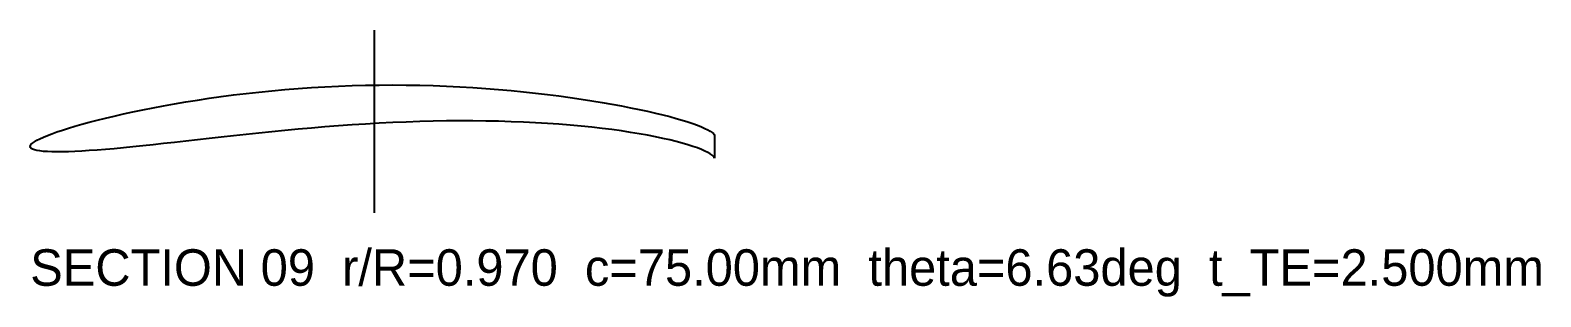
# Model space of a CAD drawing. Header units: millimetres. Extents: x 0 to 4994, y -34 to 494.
# Drawn here: x 4828 to 4993.5, y 260.3 to 289.5 of the extents above; entities that cross this region are included whole.
import ezdxf

# ---------------------------------------------------------------- set-up
doc = ezdxf.new("R2010")
doc.units = ezdxf.units.MM
for name, color, linetype in [('DATUM_25C', 7, 'Continuous'), ('SECTIONS', 7, 'Continuous'), ('TITLE', 7, 'Continuous')]:
    doc.layers.add(name, color=color, linetype=linetype)

msp = doc.modelspace()

# ---------------------------------------------------------------- linework, layer by layer
at = {"layer": 'DATUM_25C'}
msp.add_line((4865.7, 269.55), (4865.7, 289.55), dxfattribs=at)
at = {"layer": 'SECTIONS'}
msp.add_lwpolyline([(4902.97, 275.55), (4902.97, 275.55), (4902.94, 275.62), (4902.85, 275.73), (4902.7, 275.86), (4902.5, 276), (4902.23, 276.15), (4901.91, 276.31), (4901.53, 276.48), (4901.09, 276.65), (4900.6, 276.82), (4900.05, 277), (4899.44, 277.18), (4898.78, 277.35), (4898.07, 277.53), (4897.31, 277.7), (4896.5, 277.88), (4895.63, 278.04), (4894.72, 278.21), (4893.77, 278.36), (4892.77, 278.51), (4891.72, 278.66), (4890.64, 278.79), (4889.51, 278.92), (4888.35, 279.04), (4887.15, 279.15), (4885.92, 279.25), (4884.65, 279.34), (4883.35, 279.42), (4882.03, 279.48), (4880.68, 279.53), (4879.3, 279.57), (4877.91, 279.6), (4876.49, 279.62), (4875.06, 279.62), (4873.61, 279.61), (4872.15, 279.58), (4870.67, 279.54), (4869.19, 279.49), (4867.71, 279.43), (4866.22, 279.36), (4864.73, 279.27), (4863.24, 279.18), (4861.75, 279.07), (4860.27, 278.96), (4858.8, 278.83), (4857.33, 278.7), (4855.89, 278.57), (4854.45, 278.43), (4853.04, 278.28), (4851.64, 278.14), (4850.26, 277.99), (4848.91, 277.84), (4847.59, 277.69), (4846.29, 277.54), (4845.03, 277.4), (4843.79, 277.26), (4842.59, 277.13), (4841.43, 277), (4840.31, 276.88), (4839.22, 276.77), (4838.18, 276.67), (4837.18, 276.57), (4836.22, 276.49), (4835.31, 276.42), (4834.45, 276.36), (4833.63, 276.3), (4832.87, 276.27), (4832.16, 276.24), (4831.5, 276.22), (4830.9, 276.22), (4830.35, 276.23), (4829.85, 276.25), (4829.41, 276.28), (4829.03, 276.32), (4828.71, 276.38), (4828.44, 276.44), (4828.24, 276.52), (4828.09, 276.6), (4828, 276.7), (4827.97, 276.8), (4827.97, 276.8), (4828, 276.92), (4828.09, 277.05), (4828.24, 277.18), (4828.44, 277.33), (4828.71, 277.49), (4829.03, 277.65), (4829.41, 277.83), (4829.85, 278.01), (4830.35, 278.2), (4830.9, 278.4), (4831.5, 278.6), (4832.16, 278.81), (4832.87, 279.03), (4833.63, 279.24), (4834.45, 279.47), (4835.31, 279.69), (4836.22, 279.92), (4837.18, 280.15), (4838.18, 280.38), (4839.22, 280.61), (4840.31, 280.83), (4841.43, 281.06), (4842.59, 281.28), (4843.79, 281.49), (4845.03, 281.7), (4846.29, 281.9), (4847.59, 282.1), (4848.91, 282.29), (4850.26, 282.46), (4851.64, 282.63), (4853.04, 282.78), (4854.45, 282.92), (4855.89, 283.05), (4857.33, 283.17), (4858.8, 283.27), (4860.27, 283.35), (4861.75, 283.43), (4863.24, 283.48), (4864.73, 283.52), (4866.22, 283.54), (4867.71, 283.55), (4869.19, 283.54), (4870.67, 283.52), (4872.15, 283.48), (4873.61, 283.42), (4875.06, 283.35), (4876.49, 283.27), (4877.91, 283.17), (4879.3, 283.06), (4880.68, 282.94), (4882.03, 282.81), (4883.35, 282.67), (4884.65, 282.51), (4885.92, 282.35), (4887.15, 282.18), (4888.35, 282.01), (4889.51, 281.83), (4890.64, 281.64), (4891.72, 281.45), (4892.77, 281.26), (4893.77, 281.06), (4894.72, 280.87), (4895.63, 280.67), (4896.5, 280.47), (4897.31, 280.27), (4898.07, 280.08), (4898.78, 279.88), (4899.44, 279.69), (4900.05, 279.5), (4900.6, 279.32), (4901.09, 279.14), (4901.53, 278.96), (4901.91, 278.8), (4902.23, 278.64), (4902.5, 278.49), (4902.7, 278.35), (4902.85, 278.23), (4902.94, 278.12), (4902.97, 278.05)], close=True, dxfattribs=at)

# ---------------------------------------------------------------- texts
at = {"layer": 'TITLE'}
msp.add_text('SECTION 09  r/R=0.970  c=75.00mm  theta=6.63deg  t_TE=2.500mm', height=4, dxfattribs=at).set_placement((4827.97, 261.55))

doc.saveas('drawing.dxf')
